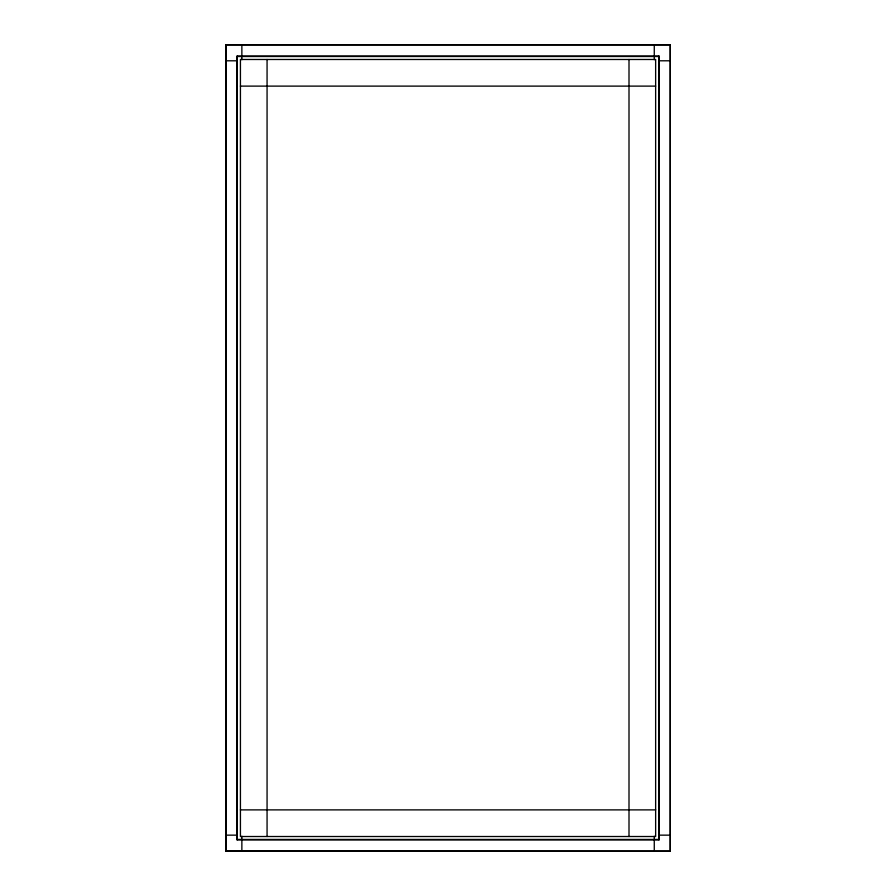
<?xml version="1.0" encoding="UTF-8"?>
<svg xmlns="http://www.w3.org/2000/svg" width="896" height="896" viewBox="0 0 896 896"><rect width="100%" height="100%" fill="white"/><g stroke="black" fill="none" stroke-linecap="round" stroke-linejoin="round"><path stroke-width="1.34" d="M655.637 809.883L655.637 59.483L240.43 59.483L240.43 836.517L655.637 836.517L655.637 809.883L240.43 809.883M659.019 839.899L659.019 56.045L237.115 56.045L237.115 839.899L659.019 839.899L659.019 56.045M670.32 44.8L225.68 44.8L670.32 44.8L670.32 851.2L225.68 851.2L225.68 44.8M225.904 851.11L225.904 44.845L225.904 851.11L670.32 851.2M237.115 839.899L237.115 56.045M237.563 56.504L658.56 56.504M225.994 60.794L237.115 60.794M659.019 60.794L670.13 60.794M240.43 86.117L655.637 86.117M225.994 835.15L237.115 835.15M659.019 835.15L670.13 835.15M237.563 839.44L658.56 839.44M670.219 44.845L670.219 851.11M654.27 44.934L654.27 56.045M654.27 56.504L654.27 59.73M654.27 836.226L654.27 839.44M654.27 839.899L654.27 851.01M629.003 59.483L629.003 836.517M267.064 59.483L267.064 836.517M241.864 44.934L241.864 56.045M241.864 56.504L241.864 59.73M241.864 836.226L241.864 839.44M241.864 839.899L241.864 851.01"/></g></svg>
